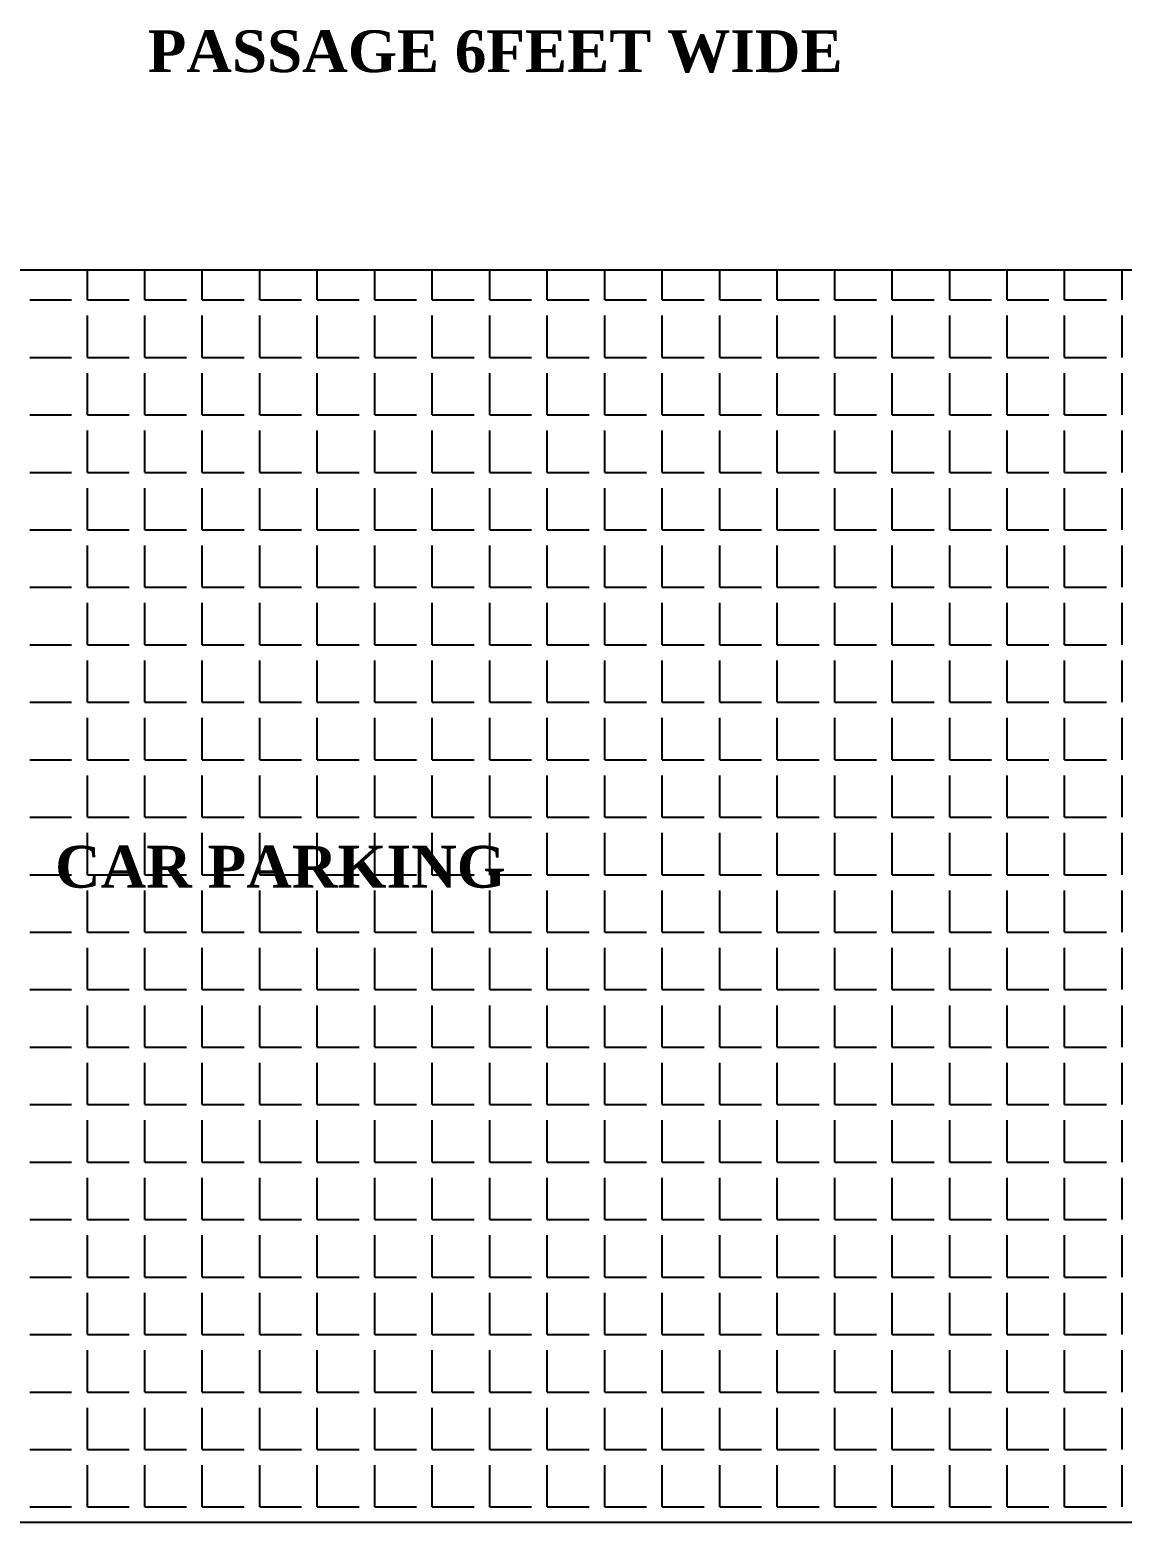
# Model space of a CAD drawing. Header units: inches. Extents: x -28656.4 to -28618.8, y 6618.7 to 6635.3.
# Drawn here: x -28629.42 to -28624.2, y 6619.18 to 6626.32 of the extents above; entities that cross this region are included whole.
import ezdxf

# ---------------------------------------------------------------- set-up
doc = ezdxf.new("R2010")
doc.units = ezdxf.units.IN
doc.header["$MEASUREMENT"] = 0
doc.layers.add('freecads.com', color=7, linetype='Continuous')
doc.styles.add('MtXpl_Times_New_Roma', font='timesbd.ttf')

msp = doc.modelspace()

# ---------------------------------------------------------------- linework, layer by layer
at = {"layer": 'freecads.com'}
for p, q in [((-28635.5587, 6625.1691), (-28620.7809, 6625.1691)), ((-28635.5587, 6619.1774), (-28618.9987, 6619.1774))]:
    msp.add_line(p, q, dxfattribs=at)
at = {"layer": 'freecads.com', "linetype": 'Continuous'}
for p, q in [((-28629.15, 6625.025), (-28629.15, 6625.1691)), ((-28628.875, 6625.025), (-28628.875, 6625.1691)), ((-28628.6, 6625.025), (-28628.6, 6625.1691)), ((-28628.325, 6625.025), (-28628.325, 6625.1691)), ((-28628.05, 6625.025), (-28628.05, 6625.1691)), ((-28627.775, 6625.025), (-28627.775, 6625.1691)), ((-28627.5, 6625.025), (-28627.5, 6625.1691)), ((-28627.225, 6625.025), (-28627.225, 6625.1691)), ((-28626.95, 6625.025), (-28626.95, 6625.1691)), ((-28626.675, 6625.025), (-28626.675, 6625.1691)), ((-28626.4, 6625.025), (-28626.4, 6625.1691)), ((-28626.125, 6625.025), (-28626.125, 6625.1691)), ((-28625.85, 6625.025), (-28625.85, 6625.1691)), ((-28625.575, 6625.025), (-28625.575, 6625.1691)), ((-28625.3, 6625.025), (-28625.3, 6625.1691)), ((-28625.025, 6625.025), (-28625.025, 6625.1691)), ((-28624.75, 6625.025), (-28624.75, 6625.1691)), ((-28624.475, 6625.025), (-28624.475, 6625.1691)), ((-28624.2, 6625.025), (-28624.2, 6625.1691)), ((-28629.425, 6625.025), (-28629.225, 6625.025)), ((-28629.15, 6625.025), (-28628.95, 6625.025)), ((-28628.875, 6625.025), (-28628.675, 6625.025)), ((-28628.6, 6625.025), (-28628.4, 6625.025)), ((-28628.325, 6625.025), (-28628.125, 6625.025)), ((-28628.05, 6625.025), (-28627.85, 6625.025)), ((-28627.775, 6625.025), (-28627.575, 6625.025)), ((-28627.5, 6625.025), (-28627.3, 6625.025)), ((-28627.225, 6625.025), (-28627.025, 6625.025)), ((-28626.95, 6625.025), (-28626.75, 6625.025)), ((-28626.675, 6625.025), (-28626.475, 6625.025)), ((-28626.4, 6625.025), (-28626.2, 6625.025)), ((-28626.125, 6625.025), (-28625.925, 6625.025)), ((-28625.85, 6625.025), (-28625.65, 6625.025)), ((-28625.575, 6625.025), (-28625.375, 6625.025)), ((-28625.3, 6625.025), (-28625.1, 6625.025)), ((-28625.025, 6625.025), (-28624.825, 6625.025)), ((-28624.75, 6625.025), (-28624.55, 6625.025)), ((-28624.475, 6625.025), (-28624.275, 6625.025)), ((-28629.15, 6624.75), (-28629.15, 6624.95)), ((-28628.875, 6624.75), (-28628.875, 6624.95)), ((-28628.6, 6624.75), (-28628.6, 6624.95)), ((-28628.325, 6624.75), (-28628.325, 6624.95)), ((-28628.05, 6624.75), (-28628.05, 6624.95)), ((-28627.775, 6624.75), (-28627.775, 6624.95)), ((-28627.5, 6624.75), (-28627.5, 6624.95)), ((-28627.225, 6624.75), (-28627.225, 6624.95)), ((-28626.95, 6624.75), (-28626.95, 6624.95)), ((-28626.675, 6624.75), (-28626.675, 6624.95)), ((-28626.4, 6624.75), (-28626.4, 6624.95)), ((-28626.125, 6624.75), (-28626.125, 6624.95)), ((-28625.85, 6624.75), (-28625.85, 6624.95)), ((-28625.575, 6624.75), (-28625.575, 6624.95)), ((-28625.3, 6624.75), (-28625.3, 6624.95)), ((-28625.025, 6624.75), (-28625.025, 6624.95)), ((-28624.75, 6624.75), (-28624.75, 6624.95)), ((-28624.475, 6624.75), (-28624.475, 6624.95)), ((-28624.2, 6624.75), (-28624.2, 6624.95)), ((-28629.425, 6624.75), (-28629.225, 6624.75)), ((-28629.15, 6624.75), (-28628.95, 6624.75)), ((-28628.875, 6624.75), (-28628.675, 6624.75)), ((-28628.6, 6624.75), (-28628.4, 6624.75)), ((-28628.325, 6624.75), (-28628.125, 6624.75)), ((-28628.05, 6624.75), (-28627.85, 6624.75)), ((-28627.775, 6624.75), (-28627.575, 6624.75)), ((-28627.5, 6624.75), (-28627.3, 6624.75)), ((-28627.225, 6624.75), (-28627.025, 6624.75)), ((-28626.95, 6624.75), (-28626.75, 6624.75)), ((-28626.675, 6624.75), (-28626.475, 6624.75)), ((-28626.4, 6624.75), (-28626.2, 6624.75)), ((-28626.125, 6624.75), (-28625.925, 6624.75)), ((-28625.85, 6624.75), (-28625.65, 6624.75)), ((-28625.575, 6624.75), (-28625.375, 6624.75)), ((-28625.3, 6624.75), (-28625.1, 6624.75)), ((-28625.025, 6624.75), (-28624.825, 6624.75)), ((-28624.75, 6624.75), (-28624.55, 6624.75)), ((-28624.475, 6624.75), (-28624.275, 6624.75)), ((-28629.15, 6624.475), (-28629.15, 6624.675)), ((-28628.875, 6624.475), (-28628.875, 6624.675)), ((-28628.6, 6624.475), (-28628.6, 6624.675)), ((-28628.325, 6624.475), (-28628.325, 6624.675)), ((-28628.05, 6624.475), (-28628.05, 6624.675)), ((-28627.775, 6624.475), (-28627.775, 6624.675)), ((-28627.5, 6624.475), (-28627.5, 6624.675)), ((-28627.225, 6624.475), (-28627.225, 6624.675)), ((-28626.95, 6624.475), (-28626.95, 6624.675)), ((-28626.675, 6624.475), (-28626.675, 6624.675)), ((-28626.4, 6624.475), (-28626.4, 6624.675)), ((-28626.125, 6624.475), (-28626.125, 6624.675)), ((-28625.85, 6624.475), (-28625.85, 6624.675)), ((-28625.575, 6624.475), (-28625.575, 6624.675)), ((-28625.3, 6624.475), (-28625.3, 6624.675)), ((-28625.025, 6624.475), (-28625.025, 6624.675)), ((-28624.75, 6624.475), (-28624.75, 6624.675)), ((-28624.475, 6624.475), (-28624.475, 6624.675)), ((-28624.2, 6624.475), (-28624.2, 6624.675)), ((-28629.425, 6624.475), (-28629.225, 6624.475)), ((-28629.15, 6624.475), (-28628.95, 6624.475)), ((-28628.875, 6624.475), (-28628.675, 6624.475)), ((-28628.6, 6624.475), (-28628.4, 6624.475)), ((-28628.325, 6624.475), (-28628.125, 6624.475)), ((-28628.05, 6624.475), (-28627.85, 6624.475)), ((-28627.775, 6624.475), (-28627.575, 6624.475)), ((-28627.5, 6624.475), (-28627.3, 6624.475)), ((-28627.225, 6624.475), (-28627.025, 6624.475)), ((-28626.95, 6624.475), (-28626.75, 6624.475)), ((-28626.675, 6624.475), (-28626.475, 6624.475)), ((-28626.4, 6624.475), (-28626.2, 6624.475)), ((-28626.125, 6624.475), (-28625.925, 6624.475)), ((-28625.85, 6624.475), (-28625.65, 6624.475)), ((-28625.575, 6624.475), (-28625.375, 6624.475)), ((-28625.3, 6624.475), (-28625.1, 6624.475)), ((-28625.025, 6624.475), (-28624.825, 6624.475)), ((-28624.75, 6624.475), (-28624.55, 6624.475)), ((-28624.475, 6624.475), (-28624.275, 6624.475)), ((-28629.15, 6624.2), (-28629.15, 6624.4)), ((-28628.875, 6624.2), (-28628.875, 6624.4)), ((-28628.6, 6624.2), (-28628.6, 6624.4)), ((-28628.325, 6624.2), (-28628.325, 6624.4)), ((-28628.05, 6624.2), (-28628.05, 6624.4)), ((-28627.775, 6624.2), (-28627.775, 6624.4)), ((-28627.5, 6624.2), (-28627.5, 6624.4)), ((-28627.225, 6624.2), (-28627.225, 6624.4)), ((-28626.95, 6624.2), (-28626.95, 6624.4)), ((-28626.675, 6624.2), (-28626.675, 6624.4)), ((-28626.4, 6624.2), (-28626.4, 6624.4)), ((-28626.125, 6624.2), (-28626.125, 6624.4)), ((-28625.85, 6624.2), (-28625.85, 6624.4)), ((-28625.575, 6624.2), (-28625.575, 6624.4)), ((-28625.3, 6624.2), (-28625.3, 6624.4)), ((-28625.025, 6624.2), (-28625.025, 6624.4)), ((-28624.75, 6624.2), (-28624.75, 6624.4)), ((-28624.475, 6624.2), (-28624.475, 6624.4)), ((-28624.2, 6624.2), (-28624.2, 6624.4)), ((-28629.425, 6624.2), (-28629.225, 6624.2)), ((-28629.15, 6624.2), (-28628.95, 6624.2)), ((-28628.875, 6624.2), (-28628.675, 6624.2)), ((-28628.6, 6624.2), (-28628.4, 6624.2)), ((-28628.325, 6624.2), (-28628.125, 6624.2)), ((-28628.05, 6624.2), (-28627.85, 6624.2)), ((-28627.775, 6624.2), (-28627.575, 6624.2)), ((-28627.5, 6624.2), (-28627.3, 6624.2)), ((-28627.225, 6624.2), (-28627.025, 6624.2)), ((-28626.95, 6624.2), (-28626.75, 6624.2)), ((-28626.675, 6624.2), (-28626.475, 6624.2)), ((-28626.4, 6624.2), (-28626.2, 6624.2)), ((-28626.125, 6624.2), (-28625.925, 6624.2)), ((-28625.85, 6624.2), (-28625.65, 6624.2)), ((-28625.575, 6624.2), (-28625.375, 6624.2)), ((-28625.3, 6624.2), (-28625.1, 6624.2)), ((-28625.025, 6624.2), (-28624.825, 6624.2)), ((-28624.75, 6624.2), (-28624.55, 6624.2)), ((-28624.475, 6624.2), (-28624.275, 6624.2)), ((-28629.15, 6623.925), (-28629.15, 6624.125)), ((-28628.875, 6623.925), (-28628.875, 6624.125)), ((-28628.6, 6623.925), (-28628.6, 6624.125)), ((-28628.325, 6623.925), (-28628.325, 6624.125)), ((-28628.05, 6623.925), (-28628.05, 6624.125)), ((-28627.775, 6623.925), (-28627.775, 6624.125)), ((-28627.5, 6623.925), (-28627.5, 6624.125)), ((-28627.225, 6623.925), (-28627.225, 6624.125)), ((-28626.95, 6623.925), (-28626.95, 6624.125)), ((-28626.675, 6623.925), (-28626.675, 6624.125)), ((-28626.4, 6623.925), (-28626.4, 6624.125)), ((-28626.125, 6623.925), (-28626.125, 6624.125)), ((-28625.85, 6623.925), (-28625.85, 6624.125)), ((-28625.575, 6623.925), (-28625.575, 6624.125)), ((-28625.3, 6623.925), (-28625.3, 6624.125)), ((-28625.025, 6623.925), (-28625.025, 6624.125)), ((-28624.75, 6623.925), (-28624.75, 6624.125)), ((-28624.475, 6623.925), (-28624.475, 6624.125)), ((-28624.2, 6623.925), (-28624.2, 6624.125)), ((-28629.425, 6623.925), (-28629.225, 6623.925)), ((-28629.15, 6623.925), (-28628.95, 6623.925)), ((-28628.875, 6623.925), (-28628.675, 6623.925)), ((-28628.6, 6623.925), (-28628.4, 6623.925)), ((-28628.325, 6623.925), (-28628.125, 6623.925)), ((-28628.05, 6623.925), (-28627.85, 6623.925)), ((-28627.775, 6623.925), (-28627.575, 6623.925)), ((-28627.5, 6623.925), (-28627.3, 6623.925)), ((-28627.225, 6623.925), (-28627.025, 6623.925)), ((-28626.95, 6623.925), (-28626.75, 6623.925)), ((-28626.675, 6623.925), (-28626.475, 6623.925)), ((-28626.4, 6623.925), (-28626.2, 6623.925)), ((-28626.125, 6623.925), (-28625.925, 6623.925)), ((-28625.85, 6623.925), (-28625.65, 6623.925)), ((-28625.575, 6623.925), (-28625.375, 6623.925)), ((-28625.3, 6623.925), (-28625.1, 6623.925)), ((-28625.025, 6623.925), (-28624.825, 6623.925)), ((-28624.75, 6623.925), (-28624.55, 6623.925)), ((-28624.475, 6623.925), (-28624.275, 6623.925)), ((-28629.15, 6623.65), (-28629.15, 6623.85)), ((-28628.875, 6623.65), (-28628.875, 6623.85)), ((-28628.6, 6623.65), (-28628.6, 6623.85)), ((-28628.325, 6623.65), (-28628.325, 6623.85)), ((-28628.05, 6623.65), (-28628.05, 6623.85)), ((-28627.775, 6623.65), (-28627.775, 6623.85)), ((-28627.5, 6623.65), (-28627.5, 6623.85)), ((-28627.225, 6623.65), (-28627.225, 6623.85)), ((-28626.95, 6623.65), (-28626.95, 6623.85)), ((-28626.675, 6623.65), (-28626.675, 6623.85)), ((-28626.4, 6623.65), (-28626.4, 6623.85)), ((-28626.125, 6623.65), (-28626.125, 6623.85)), ((-28625.85, 6623.65), (-28625.85, 6623.85)), ((-28625.575, 6623.65), (-28625.575, 6623.85)), ((-28625.3, 6623.65), (-28625.3, 6623.85)), ((-28625.025, 6623.65), (-28625.025, 6623.85)), ((-28624.75, 6623.65), (-28624.75, 6623.85)), ((-28624.475, 6623.65), (-28624.475, 6623.85)), ((-28624.2, 6623.65), (-28624.2, 6623.85)), ((-28629.425, 6623.65), (-28629.225, 6623.65)), ((-28629.15, 6623.65), (-28628.95, 6623.65)), ((-28628.875, 6623.65), (-28628.675, 6623.65)), ((-28628.6, 6623.65), (-28628.4, 6623.65)), ((-28628.325, 6623.65), (-28628.125, 6623.65)), ((-28628.05, 6623.65), (-28627.85, 6623.65)), ((-28627.775, 6623.65), (-28627.575, 6623.65)), ((-28627.5, 6623.65), (-28627.3, 6623.65)), ((-28627.225, 6623.65), (-28627.025, 6623.65)), ((-28626.95, 6623.65), (-28626.75, 6623.65)), ((-28626.675, 6623.65), (-28626.475, 6623.65)), ((-28626.4, 6623.65), (-28626.2, 6623.65)), ((-28626.125, 6623.65), (-28625.925, 6623.65)), ((-28625.85, 6623.65), (-28625.65, 6623.65)), ((-28625.575, 6623.65), (-28625.375, 6623.65)), ((-28625.3, 6623.65), (-28625.1, 6623.65)), ((-28625.025, 6623.65), (-28624.825, 6623.65)), ((-28624.75, 6623.65), (-28624.55, 6623.65)), ((-28624.475, 6623.65), (-28624.275, 6623.65)), ((-28629.15, 6623.375), (-28629.15, 6623.575)), ((-28628.875, 6623.375), (-28628.875, 6623.575)), ((-28628.6, 6623.375), (-28628.6, 6623.575)), ((-28628.325, 6623.375), (-28628.325, 6623.575)), ((-28628.05, 6623.375), (-28628.05, 6623.575)), ((-28627.775, 6623.375), (-28627.775, 6623.575)), ((-28627.5, 6623.375), (-28627.5, 6623.575)), ((-28627.225, 6623.375), (-28627.225, 6623.575)), ((-28626.95, 6623.375), (-28626.95, 6623.575)), ((-28626.675, 6623.375), (-28626.675, 6623.575)), ((-28626.4, 6623.375), (-28626.4, 6623.575)), ((-28626.125, 6623.375), (-28626.125, 6623.575)), ((-28625.85, 6623.375), (-28625.85, 6623.575)), ((-28625.575, 6623.375), (-28625.575, 6623.575)), ((-28625.3, 6623.375), (-28625.3, 6623.575)), ((-28625.025, 6623.375), (-28625.025, 6623.575)), ((-28624.75, 6623.375), (-28624.75, 6623.575)), ((-28624.475, 6623.375), (-28624.475, 6623.575)), ((-28624.2, 6623.375), (-28624.2, 6623.575)), ((-28629.425, 6623.375), (-28629.225, 6623.375)), ((-28629.15, 6623.375), (-28628.95, 6623.375)), ((-28628.875, 6623.375), (-28628.675, 6623.375)), ((-28628.6, 6623.375), (-28628.4, 6623.375)), ((-28628.325, 6623.375), (-28628.125, 6623.375)), ((-28628.05, 6623.375), (-28627.85, 6623.375)), ((-28627.775, 6623.375), (-28627.575, 6623.375)), ((-28627.5, 6623.375), (-28627.3, 6623.375)), ((-28627.225, 6623.375), (-28627.025, 6623.375)), ((-28626.95, 6623.375), (-28626.75, 6623.375)), ((-28626.675, 6623.375), (-28626.475, 6623.375)), ((-28626.4, 6623.375), (-28626.2, 6623.375)), ((-28626.125, 6623.375), (-28625.925, 6623.375)), ((-28625.85, 6623.375), (-28625.65, 6623.375)), ((-28625.575, 6623.375), (-28625.375, 6623.375)), ((-28625.3, 6623.375), (-28625.1, 6623.375)), ((-28625.025, 6623.375), (-28624.825, 6623.375)), ((-28624.75, 6623.375), (-28624.55, 6623.375)), ((-28624.475, 6623.375), (-28624.275, 6623.375)), ((-28629.15, 6623.1), (-28629.15, 6623.3)), ((-28628.875, 6623.1), (-28628.875, 6623.3)), ((-28628.6, 6623.1), (-28628.6, 6623.3)), ((-28628.325, 6623.1), (-28628.325, 6623.3)), ((-28628.05, 6623.1), (-28628.05, 6623.3)), ((-28627.775, 6623.1), (-28627.775, 6623.3)), ((-28627.5, 6623.1), (-28627.5, 6623.3)), ((-28627.225, 6623.1), (-28627.225, 6623.3)), ((-28626.95, 6623.1), (-28626.95, 6623.3)), ((-28626.675, 6623.1), (-28626.675, 6623.3)), ((-28626.4, 6623.1), (-28626.4, 6623.3)), ((-28626.125, 6623.1), (-28626.125, 6623.3)), ((-28625.85, 6623.1), (-28625.85, 6623.3)), ((-28625.575, 6623.1), (-28625.575, 6623.3)), ((-28625.3, 6623.1), (-28625.3, 6623.3)), ((-28625.025, 6623.1), (-28625.025, 6623.3)), ((-28624.75, 6623.1), (-28624.75, 6623.3)), ((-28624.475, 6623.1), (-28624.475, 6623.3)), ((-28624.2, 6623.1), (-28624.2, 6623.3)), ((-28629.425, 6623.1), (-28629.225, 6623.1)), ((-28629.15, 6623.1), (-28628.95, 6623.1)), ((-28628.875, 6623.1), (-28628.675, 6623.1)), ((-28628.6, 6623.1), (-28628.4, 6623.1)), ((-28628.325, 6623.1), (-28628.125, 6623.1)), ((-28628.05, 6623.1), (-28627.85, 6623.1)), ((-28627.775, 6623.1), (-28627.575, 6623.1)), ((-28627.5, 6623.1), (-28627.3, 6623.1)), ((-28627.225, 6623.1), (-28627.025, 6623.1)), ((-28626.95, 6623.1), (-28626.75, 6623.1)), ((-28626.675, 6623.1), (-28626.475, 6623.1)), ((-28626.4, 6623.1), (-28626.2, 6623.1)), ((-28626.125, 6623.1), (-28625.925, 6623.1)), ((-28625.85, 6623.1), (-28625.65, 6623.1)), ((-28625.575, 6623.1), (-28625.375, 6623.1)), ((-28625.3, 6623.1), (-28625.1, 6623.1)), ((-28625.025, 6623.1), (-28624.825, 6623.1)), ((-28624.75, 6623.1), (-28624.55, 6623.1)), ((-28624.475, 6623.1), (-28624.275, 6623.1)), ((-28629.15, 6622.825), (-28629.15, 6623.025)), ((-28628.875, 6622.825), (-28628.875, 6623.025)), ((-28628.6, 6622.825), (-28628.6, 6623.025)), ((-28628.325, 6622.825), (-28628.325, 6623.025)), ((-28628.05, 6622.825), (-28628.05, 6623.025)), ((-28627.775, 6622.825), (-28627.775, 6623.025)), ((-28627.5, 6622.825), (-28627.5, 6623.025)), ((-28627.225, 6622.825), (-28627.225, 6623.025)), ((-28626.95, 6622.825), (-28626.95, 6623.025)), ((-28626.675, 6622.825), (-28626.675, 6623.025)), ((-28626.4, 6622.825), (-28626.4, 6623.025)), ((-28626.125, 6622.825), (-28626.125, 6623.025)), ((-28625.85, 6622.825), (-28625.85, 6623.025)), ((-28625.575, 6622.825), (-28625.575, 6623.025)), ((-28625.3, 6622.825), (-28625.3, 6623.025)), ((-28625.025, 6622.825), (-28625.025, 6623.025)), ((-28624.75, 6622.825), (-28624.75, 6623.025)), ((-28624.475, 6622.825), (-28624.475, 6623.025)), ((-28624.2, 6622.825), (-28624.2, 6623.025)), ((-28629.425, 6622.825), (-28629.225, 6622.825)), ((-28629.15, 6622.825), (-28628.95, 6622.825)), ((-28628.875, 6622.825), (-28628.675, 6622.825)), ((-28628.6, 6622.825), (-28628.4, 6622.825)), ((-28628.325, 6622.825), (-28628.125, 6622.825)), ((-28628.05, 6622.825), (-28627.85, 6622.825)), ((-28627.775, 6622.825), (-28627.575, 6622.825)), ((-28627.5, 6622.825), (-28627.3, 6622.825)), ((-28627.225, 6622.825), (-28627.025, 6622.825)), ((-28626.95, 6622.825), (-28626.75, 6622.825)), ((-28626.675, 6622.825), (-28626.475, 6622.825)), ((-28626.4, 6622.825), (-28626.2, 6622.825)), ((-28626.125, 6622.825), (-28625.925, 6622.825)), ((-28625.85, 6622.825), (-28625.65, 6622.825)), ((-28625.575, 6622.825), (-28625.375, 6622.825)), ((-28625.3, 6622.825), (-28625.1, 6622.825)), ((-28625.025, 6622.825), (-28624.825, 6622.825)), ((-28624.75, 6622.825), (-28624.55, 6622.825)), ((-28624.475, 6622.825), (-28624.275, 6622.825)), ((-28629.15, 6622.55), (-28629.15, 6622.75)), ((-28628.875, 6622.55), (-28628.875, 6622.75)), ((-28628.6, 6622.55), (-28628.6, 6622.75)), ((-28628.325, 6622.55), (-28628.325, 6622.75)), ((-28628.05, 6622.55), (-28628.05, 6622.75)), ((-28627.775, 6622.55), (-28627.775, 6622.75)), ((-28627.5, 6622.55), (-28627.5, 6622.75)), ((-28627.225, 6622.55), (-28627.225, 6622.75)), ((-28626.95, 6622.55), (-28626.95, 6622.75)), ((-28626.675, 6622.55), (-28626.675, 6622.75)), ((-28626.4, 6622.55), (-28626.4, 6622.75)), ((-28626.125, 6622.55), (-28626.125, 6622.75)), ((-28625.85, 6622.55), (-28625.85, 6622.75)), ((-28625.575, 6622.55), (-28625.575, 6622.75)), ((-28625.3, 6622.55), (-28625.3, 6622.75)), ((-28625.025, 6622.55), (-28625.025, 6622.75)), ((-28624.75, 6622.55), (-28624.75, 6622.75)), ((-28624.475, 6622.55), (-28624.475, 6622.75)), ((-28624.2, 6622.55), (-28624.2, 6622.75)), ((-28629.425, 6622.55), (-28629.225, 6622.55)), ((-28629.15, 6622.55), (-28628.95, 6622.55)), ((-28628.875, 6622.55), (-28628.675, 6622.55)), ((-28628.6, 6622.55), (-28628.4, 6622.55)), ((-28628.325, 6622.55), (-28628.125, 6622.55)), ((-28628.05, 6622.55), (-28627.85, 6622.55)), ((-28627.775, 6622.55), (-28627.575, 6622.55)), ((-28627.5, 6622.55), (-28627.3, 6622.55)), ((-28627.225, 6622.55), (-28627.025, 6622.55)), ((-28626.95, 6622.55), (-28626.75, 6622.55)), ((-28626.675, 6622.55), (-28626.475, 6622.55)), ((-28626.4, 6622.55), (-28626.2, 6622.55)), ((-28626.125, 6622.55), (-28625.925, 6622.55)), ((-28625.85, 6622.55), (-28625.65, 6622.55)), ((-28625.575, 6622.55), (-28625.375, 6622.55)), ((-28625.3, 6622.55), (-28625.1, 6622.55)), ((-28625.025, 6622.55), (-28624.825, 6622.55)), ((-28624.75, 6622.55), (-28624.55, 6622.55)), ((-28624.475, 6622.55), (-28624.275, 6622.55)), ((-28629.15, 6622.275), (-28629.15, 6622.475)), ((-28628.875, 6622.275), (-28628.875, 6622.475)), ((-28628.6, 6622.275), (-28628.6, 6622.475)), ((-28628.325, 6622.275), (-28628.325, 6622.475)), ((-28628.05, 6622.275), (-28628.05, 6622.475)), ((-28627.775, 6622.275), (-28627.775, 6622.475)), ((-28627.5, 6622.275), (-28627.5, 6622.475)), ((-28627.225, 6622.275), (-28627.225, 6622.475)), ((-28626.95, 6622.275), (-28626.95, 6622.475)), ((-28626.675, 6622.275), (-28626.675, 6622.475)), ((-28626.4, 6622.275), (-28626.4, 6622.475)), ((-28626.125, 6622.275), (-28626.125, 6622.475)), ((-28625.85, 6622.275), (-28625.85, 6622.475)), ((-28625.575, 6622.275), (-28625.575, 6622.475)), ((-28625.3, 6622.275), (-28625.3, 6622.475)), ((-28625.025, 6622.275), (-28625.025, 6622.475)), ((-28624.75, 6622.275), (-28624.75, 6622.475)), ((-28624.475, 6622.275), (-28624.475, 6622.475)), ((-28624.2, 6622.275), (-28624.2, 6622.475)), ((-28629.425, 6622.275), (-28629.225, 6622.275)), ((-28629.15, 6622.275), (-28628.95, 6622.275)), ((-28628.875, 6622.275), (-28628.675, 6622.275)), ((-28628.6, 6622.275), (-28628.4, 6622.275)), ((-28628.325, 6622.275), (-28628.125, 6622.275)), ((-28628.05, 6622.275), (-28627.85, 6622.275)), ((-28627.775, 6622.275), (-28627.575, 6622.275)), ((-28627.5, 6622.275), (-28627.3, 6622.275)), ((-28627.225, 6622.275), (-28627.025, 6622.275)), ((-28626.95, 6622.275), (-28626.75, 6622.275)), ((-28626.675, 6622.275), (-28626.475, 6622.275)), ((-28626.4, 6622.275), (-28626.2, 6622.275)), ((-28626.125, 6622.275), (-28625.925, 6622.275)), ((-28625.85, 6622.275), (-28625.65, 6622.275)), ((-28625.575, 6622.275), (-28625.375, 6622.275)), ((-28625.3, 6622.275), (-28625.1, 6622.275)), ((-28625.025, 6622.275), (-28624.825, 6622.275)), ((-28624.75, 6622.275), (-28624.55, 6622.275)), ((-28624.475, 6622.275), (-28624.275, 6622.275)), ((-28629.15, 6622), (-28629.15, 6622.2)), ((-28628.875, 6622), (-28628.875, 6622.2)), ((-28628.6, 6622), (-28628.6, 6622.2)), ((-28628.325, 6622), (-28628.325, 6622.2)), ((-28628.05, 6622), (-28628.05, 6622.2)), ((-28627.775, 6622), (-28627.775, 6622.2)), ((-28627.5, 6622), (-28627.5, 6622.2)), ((-28627.225, 6622), (-28627.225, 6622.2)), ((-28626.95, 6622), (-28626.95, 6622.2)), ((-28626.675, 6622), (-28626.675, 6622.2)), ((-28626.4, 6622), (-28626.4, 6622.2)), ((-28626.125, 6622), (-28626.125, 6622.2)), ((-28625.85, 6622), (-28625.85, 6622.2)), ((-28625.575, 6622), (-28625.575, 6622.2)), ((-28625.3, 6622), (-28625.3, 6622.2)), ((-28625.025, 6622), (-28625.025, 6622.2)), ((-28624.75, 6622), (-28624.75, 6622.2)), ((-28624.475, 6622), (-28624.475, 6622.2)), ((-28624.2, 6622), (-28624.2, 6622.2)), ((-28629.425, 6622), (-28629.225, 6622)), ((-28629.15, 6622), (-28628.95, 6622)), ((-28628.875, 6622), (-28628.675, 6622)), ((-28628.6, 6622), (-28628.4, 6622)), ((-28628.325, 6622), (-28628.125, 6622)), ((-28628.05, 6622), (-28627.85, 6622)), ((-28627.775, 6622), (-28627.575, 6622)), ((-28627.5, 6622), (-28627.3, 6622)), ((-28627.225, 6622), (-28627.025, 6622)), ((-28626.95, 6622), (-28626.75, 6622)), ((-28626.675, 6622), (-28626.475, 6622)), ((-28626.4, 6622), (-28626.2, 6622)), ((-28626.125, 6622), (-28625.925, 6622)), ((-28625.85, 6622), (-28625.65, 6622)), ((-28625.575, 6622), (-28625.375, 6622)), ((-28625.3, 6622), (-28625.1, 6622)), ((-28625.025, 6622), (-28624.825, 6622)), ((-28624.75, 6622), (-28624.55, 6622)), ((-28624.475, 6622), (-28624.275, 6622)), ((-28629.15, 6621.725), (-28629.15, 6621.925)), ((-28628.875, 6621.725), (-28628.875, 6621.925)), ((-28628.6, 6621.725), (-28628.6, 6621.925)), ((-28628.325, 6621.725), (-28628.325, 6621.925)), ((-28628.05, 6621.725), (-28628.05, 6621.925)), ((-28627.775, 6621.725), (-28627.775, 6621.925)), ((-28627.5, 6621.725), (-28627.5, 6621.925)), ((-28627.225, 6621.725), (-28627.225, 6621.925)), ((-28626.95, 6621.725), (-28626.95, 6621.925)), ((-28626.675, 6621.725), (-28626.675, 6621.925)), ((-28626.4, 6621.725), (-28626.4, 6621.925)), ((-28626.125, 6621.725), (-28626.125, 6621.925)), ((-28625.85, 6621.725), (-28625.85, 6621.925)), ((-28625.575, 6621.725), (-28625.575, 6621.925)), ((-28625.3, 6621.725), (-28625.3, 6621.925)), ((-28625.025, 6621.725), (-28625.025, 6621.925)), ((-28624.75, 6621.725), (-28624.75, 6621.925)), ((-28624.475, 6621.725), (-28624.475, 6621.925)), ((-28624.2, 6621.725), (-28624.2, 6621.925)), ((-28629.425, 6621.725), (-28629.225, 6621.725)), ((-28629.15, 6621.725), (-28628.95, 6621.725)), ((-28628.875, 6621.725), (-28628.675, 6621.725)), ((-28628.6, 6621.725), (-28628.4, 6621.725)), ((-28628.325, 6621.725), (-28628.125, 6621.725)), ((-28628.05, 6621.725), (-28627.85, 6621.725)), ((-28627.775, 6621.725), (-28627.575, 6621.725)), ((-28627.5, 6621.725), (-28627.3, 6621.725)), ((-28627.225, 6621.725), (-28627.025, 6621.725)), ((-28626.95, 6621.725), (-28626.75, 6621.725)), ((-28626.675, 6621.725), (-28626.475, 6621.725)), ((-28626.4, 6621.725), (-28626.2, 6621.725)), ((-28626.125, 6621.725), (-28625.925, 6621.725)), ((-28625.85, 6621.725), (-28625.65, 6621.725)), ((-28625.575, 6621.725), (-28625.375, 6621.725)), ((-28625.3, 6621.725), (-28625.1, 6621.725)), ((-28625.025, 6621.725), (-28624.825, 6621.725)), ((-28624.75, 6621.725), (-28624.55, 6621.725)), ((-28624.475, 6621.725), (-28624.275, 6621.725)), ((-28629.15, 6621.45), (-28629.15, 6621.65)), ((-28628.875, 6621.45), (-28628.875, 6621.65)), ((-28628.6, 6621.45), (-28628.6, 6621.65)), ((-28628.325, 6621.45), (-28628.325, 6621.65)), ((-28628.05, 6621.45), (-28628.05, 6621.65)), ((-28627.775, 6621.45), (-28627.775, 6621.65)), ((-28627.5, 6621.45), (-28627.5, 6621.65)), ((-28627.225, 6621.45), (-28627.225, 6621.65)), ((-28626.95, 6621.45), (-28626.95, 6621.65)), ((-28626.675, 6621.45), (-28626.675, 6621.65)), ((-28626.4, 6621.45), (-28626.4, 6621.65)), ((-28626.125, 6621.45), (-28626.125, 6621.65)), ((-28625.85, 6621.45), (-28625.85, 6621.65)), ((-28625.575, 6621.45), (-28625.575, 6621.65)), ((-28625.3, 6621.45), (-28625.3, 6621.65)), ((-28625.025, 6621.45), (-28625.025, 6621.65)), ((-28624.75, 6621.45), (-28624.75, 6621.65)), ((-28624.475, 6621.45), (-28624.475, 6621.65)), ((-28624.2, 6621.45), (-28624.2, 6621.65)), ((-28629.425, 6621.45), (-28629.225, 6621.45)), ((-28629.15, 6621.45), (-28628.95, 6621.45)), ((-28628.875, 6621.45), (-28628.675, 6621.45)), ((-28628.6, 6621.45), (-28628.4, 6621.45)), ((-28628.325, 6621.45), (-28628.125, 6621.45)), ((-28628.05, 6621.45), (-28627.85, 6621.45)), ((-28627.775, 6621.45), (-28627.575, 6621.45)), ((-28627.5, 6621.45), (-28627.3, 6621.45)), ((-28627.225, 6621.45), (-28627.025, 6621.45)), ((-28626.95, 6621.45), (-28626.75, 6621.45)), ((-28626.675, 6621.45), (-28626.475, 6621.45)), ((-28626.4, 6621.45), (-28626.2, 6621.45)), ((-28626.125, 6621.45), (-28625.925, 6621.45)), ((-28625.85, 6621.45), (-28625.65, 6621.45)), ((-28625.575, 6621.45), (-28625.375, 6621.45)), ((-28625.3, 6621.45), (-28625.1, 6621.45)), ((-28625.025, 6621.45), (-28624.825, 6621.45)), ((-28624.75, 6621.45), (-28624.55, 6621.45)), ((-28624.475, 6621.45), (-28624.275, 6621.45)), ((-28629.15, 6621.175), (-28629.15, 6621.375)), ((-28628.875, 6621.175), (-28628.875, 6621.375)), ((-28628.6, 6621.175), (-28628.6, 6621.375)), ((-28628.325, 6621.175), (-28628.325, 6621.375)), ((-28628.05, 6621.175), (-28628.05, 6621.375)), ((-28627.775, 6621.175), (-28627.775, 6621.375)), ((-28627.5, 6621.175), (-28627.5, 6621.375)), ((-28627.225, 6621.175), (-28627.225, 6621.375)), ((-28626.95, 6621.175), (-28626.95, 6621.375)), ((-28626.675, 6621.175), (-28626.675, 6621.375)), ((-28626.4, 6621.175), (-28626.4, 6621.375)), ((-28626.125, 6621.175), (-28626.125, 6621.375)), ((-28625.85, 6621.175), (-28625.85, 6621.375)), ((-28625.575, 6621.175), (-28625.575, 6621.375)), ((-28625.3, 6621.175), (-28625.3, 6621.375)), ((-28625.025, 6621.175), (-28625.025, 6621.375)), ((-28624.75, 6621.175), (-28624.75, 6621.375)), ((-28624.475, 6621.175), (-28624.475, 6621.375)), ((-28624.2, 6621.175), (-28624.2, 6621.375)), ((-28629.425, 6621.175), (-28629.225, 6621.175)), ((-28629.15, 6621.175), (-28628.95, 6621.175)), ((-28628.875, 6621.175), (-28628.675, 6621.175)), ((-28628.6, 6621.175), (-28628.4, 6621.175)), ((-28628.325, 6621.175), (-28628.125, 6621.175)), ((-28628.05, 6621.175), (-28627.85, 6621.175)), ((-28627.775, 6621.175), (-28627.575, 6621.175)), ((-28627.5, 6621.175), (-28627.3, 6621.175)), ((-28627.225, 6621.175), (-28627.025, 6621.175)), ((-28626.95, 6621.175), (-28626.75, 6621.175)), ((-28626.675, 6621.175), (-28626.475, 6621.175)), ((-28626.4, 6621.175), (-28626.2, 6621.175)), ((-28626.125, 6621.175), (-28625.925, 6621.175)), ((-28625.85, 6621.175), (-28625.65, 6621.175)), ((-28625.575, 6621.175), (-28625.375, 6621.175)), ((-28625.3, 6621.175), (-28625.1, 6621.175)), ((-28625.025, 6621.175), (-28624.825, 6621.175)), ((-28624.75, 6621.175), (-28624.55, 6621.175)), ((-28624.475, 6621.175), (-28624.275, 6621.175)), ((-28629.15, 6620.9), (-28629.15, 6621.1)), ((-28628.875, 6620.9), (-28628.875, 6621.1)), ((-28628.6, 6620.9), (-28628.6, 6621.1)), ((-28628.325, 6620.9), (-28628.325, 6621.1)), ((-28628.05, 6620.9), (-28628.05, 6621.1)), ((-28627.775, 6620.9), (-28627.775, 6621.1)), ((-28627.5, 6620.9), (-28627.5, 6621.1)), ((-28627.225, 6620.9), (-28627.225, 6621.1)), ((-28626.95, 6620.9), (-28626.95, 6621.1)), ((-28626.675, 6620.9), (-28626.675, 6621.1)), ((-28626.4, 6620.9), (-28626.4, 6621.1)), ((-28626.125, 6620.9), (-28626.125, 6621.1)), ((-28625.85, 6620.9), (-28625.85, 6621.1)), ((-28625.575, 6620.9), (-28625.575, 6621.1)), ((-28625.3, 6620.9), (-28625.3, 6621.1)), ((-28625.025, 6620.9), (-28625.025, 6621.1)), ((-28624.75, 6620.9), (-28624.75, 6621.1)), ((-28624.475, 6620.9), (-28624.475, 6621.1)), ((-28624.2, 6620.9), (-28624.2, 6621.1)), ((-28629.425, 6620.9), (-28629.225, 6620.9)), ((-28629.15, 6620.9), (-28628.95, 6620.9)), ((-28628.875, 6620.9), (-28628.675, 6620.9)), ((-28628.6, 6620.9), (-28628.4, 6620.9)), ((-28628.325, 6620.9), (-28628.125, 6620.9)), ((-28628.05, 6620.9), (-28627.85, 6620.9)), ((-28627.775, 6620.9), (-28627.575, 6620.9)), ((-28627.5, 6620.9), (-28627.3, 6620.9)), ((-28627.225, 6620.9), (-28627.025, 6620.9)), ((-28626.95, 6620.9), (-28626.75, 6620.9)), ((-28626.675, 6620.9), (-28626.475, 6620.9)), ((-28626.4, 6620.9), (-28626.2, 6620.9)), ((-28626.125, 6620.9), (-28625.925, 6620.9)), ((-28625.85, 6620.9), (-28625.65, 6620.9)), ((-28625.575, 6620.9), (-28625.375, 6620.9)), ((-28625.3, 6620.9), (-28625.1, 6620.9)), ((-28625.025, 6620.9), (-28624.825, 6620.9)), ((-28624.75, 6620.9), (-28624.55, 6620.9)), ((-28624.475, 6620.9), (-28624.275, 6620.9)), ((-28629.15, 6620.625), (-28629.15, 6620.825)), ((-28628.875, 6620.625), (-28628.875, 6620.825)), ((-28628.6, 6620.625), (-28628.6, 6620.825)), ((-28628.325, 6620.625), (-28628.325, 6620.825)), ((-28628.05, 6620.625), (-28628.05, 6620.825)), ((-28627.775, 6620.625), (-28627.775, 6620.825)), ((-28627.5, 6620.625), (-28627.5, 6620.825)), ((-28627.225, 6620.625), (-28627.225, 6620.825)), ((-28626.95, 6620.625), (-28626.95, 6620.825)), ((-28626.675, 6620.625), (-28626.675, 6620.825)), ((-28626.4, 6620.625), (-28626.4, 6620.825)), ((-28626.125, 6620.625), (-28626.125, 6620.825)), ((-28625.85, 6620.625), (-28625.85, 6620.825)), ((-28625.575, 6620.625), (-28625.575, 6620.825)), ((-28625.3, 6620.625), (-28625.3, 6620.825)), ((-28625.025, 6620.625), (-28625.025, 6620.825)), ((-28624.75, 6620.625), (-28624.75, 6620.825)), ((-28624.475, 6620.625), (-28624.475, 6620.825)), ((-28624.2, 6620.625), (-28624.2, 6620.825)), ((-28629.425, 6620.625), (-28629.225, 6620.625)), ((-28629.15, 6620.625), (-28628.95, 6620.625)), ((-28628.875, 6620.625), (-28628.675, 6620.625)), ((-28628.6, 6620.625), (-28628.4, 6620.625)), ((-28628.325, 6620.625), (-28628.125, 6620.625)), ((-28628.05, 6620.625), (-28627.85, 6620.625)), ((-28627.775, 6620.625), (-28627.575, 6620.625)), ((-28627.5, 6620.625), (-28627.3, 6620.625)), ((-28627.225, 6620.625), (-28627.025, 6620.625)), ((-28626.95, 6620.625), (-28626.75, 6620.625)), ((-28626.675, 6620.625), (-28626.475, 6620.625)), ((-28626.4, 6620.625), (-28626.2, 6620.625)), ((-28626.125, 6620.625), (-28625.925, 6620.625)), ((-28625.85, 6620.625), (-28625.65, 6620.625)), ((-28625.575, 6620.625), (-28625.375, 6620.625)), ((-28625.3, 6620.625), (-28625.1, 6620.625)), ((-28625.025, 6620.625), (-28624.825, 6620.625)), ((-28624.75, 6620.625), (-28624.55, 6620.625)), ((-28624.475, 6620.625), (-28624.275, 6620.625)), ((-28629.15, 6620.35), (-28629.15, 6620.55)), ((-28628.875, 6620.35), (-28628.875, 6620.55)), ((-28628.6, 6620.35), (-28628.6, 6620.55)), ((-28628.325, 6620.35), (-28628.325, 6620.55)), ((-28628.05, 6620.35), (-28628.05, 6620.55)), ((-28627.775, 6620.35), (-28627.775, 6620.55)), ((-28627.5, 6620.35), (-28627.5, 6620.55)), ((-28627.225, 6620.35), (-28627.225, 6620.55)), ((-28626.95, 6620.35), (-28626.95, 6620.55)), ((-28626.675, 6620.35), (-28626.675, 6620.55)), ((-28626.4, 6620.35), (-28626.4, 6620.55)), ((-28626.125, 6620.35), (-28626.125, 6620.55)), ((-28625.85, 6620.35), (-28625.85, 6620.55)), ((-28625.575, 6620.35), (-28625.575, 6620.55)), ((-28625.3, 6620.35), (-28625.3, 6620.55)), ((-28625.025, 6620.35), (-28625.025, 6620.55)), ((-28624.75, 6620.35), (-28624.75, 6620.55)), ((-28624.475, 6620.35), (-28624.475, 6620.55)), ((-28624.2, 6620.35), (-28624.2, 6620.55)), ((-28629.425, 6620.35), (-28629.225, 6620.35)), ((-28629.15, 6620.35), (-28628.95, 6620.35)), ((-28628.875, 6620.35), (-28628.675, 6620.35)), ((-28628.6, 6620.35), (-28628.4, 6620.35)), ((-28628.325, 6620.35), (-28628.125, 6620.35)), ((-28628.05, 6620.35), (-28627.85, 6620.35)), ((-28627.775, 6620.35), (-28627.575, 6620.35)), ((-28627.5, 6620.35), (-28627.3, 6620.35)), ((-28627.225, 6620.35), (-28627.025, 6620.35)), ((-28626.95, 6620.35), (-28626.75, 6620.35)), ((-28626.675, 6620.35), (-28626.475, 6620.35)), ((-28626.4, 6620.35), (-28626.2, 6620.35)), ((-28626.125, 6620.35), (-28625.925, 6620.35)), ((-28625.85, 6620.35), (-28625.65, 6620.35)), ((-28625.575, 6620.35), (-28625.375, 6620.35)), ((-28625.3, 6620.35), (-28625.1, 6620.35)), ((-28625.025, 6620.35), (-28624.825, 6620.35)), ((-28624.75, 6620.35), (-28624.55, 6620.35)), ((-28624.475, 6620.35), (-28624.275, 6620.35)), ((-28629.15, 6620.075), (-28629.15, 6620.275)), ((-28628.875, 6620.075), (-28628.875, 6620.275)), ((-28628.6, 6620.075), (-28628.6, 6620.275)), ((-28628.325, 6620.075), (-28628.325, 6620.275)), ((-28628.05, 6620.075), (-28628.05, 6620.275)), ((-28627.775, 6620.075), (-28627.775, 6620.275)), ((-28627.5, 6620.075), (-28627.5, 6620.275)), ((-28627.225, 6620.075), (-28627.225, 6620.275)), ((-28626.95, 6620.075), (-28626.95, 6620.275)), ((-28626.675, 6620.075), (-28626.675, 6620.275)), ((-28626.4, 6620.075), (-28626.4, 6620.275)), ((-28626.125, 6620.075), (-28626.125, 6620.275)), ((-28625.85, 6620.075), (-28625.85, 6620.275)), ((-28625.575, 6620.075), (-28625.575, 6620.275)), ((-28625.3, 6620.075), (-28625.3, 6620.275)), ((-28625.025, 6620.075), (-28625.025, 6620.275)), ((-28624.75, 6620.075), (-28624.75, 6620.275)), ((-28624.475, 6620.075), (-28624.475, 6620.275)), ((-28624.2, 6620.075), (-28624.2, 6620.275)), ((-28629.425, 6620.075), (-28629.225, 6620.075)), ((-28629.15, 6620.075), (-28628.95, 6620.075)), ((-28628.875, 6620.075), (-28628.675, 6620.075)), ((-28628.6, 6620.075), (-28628.4, 6620.075)), ((-28628.325, 6620.075), (-28628.125, 6620.075)), ((-28628.05, 6620.075), (-28627.85, 6620.075)), ((-28627.775, 6620.075), (-28627.575, 6620.075)), ((-28627.5, 6620.075), (-28627.3, 6620.075)), ((-28627.225, 6620.075), (-28627.025, 6620.075)), ((-28626.95, 6620.075), (-28626.75, 6620.075)), ((-28626.675, 6620.075), (-28626.475, 6620.075)), ((-28626.4, 6620.075), (-28626.2, 6620.075)), ((-28626.125, 6620.075), (-28625.925, 6620.075)), ((-28625.85, 6620.075), (-28625.65, 6620.075)), ((-28625.575, 6620.075), (-28625.375, 6620.075)), ((-28625.3, 6620.075), (-28625.1, 6620.075)), ((-28625.025, 6620.075), (-28624.825, 6620.075)), ((-28624.75, 6620.075), (-28624.55, 6620.075)), ((-28624.475, 6620.075), (-28624.275, 6620.075)), ((-28629.15, 6619.8), (-28629.15, 6620)), ((-28628.875, 6619.8), (-28628.875, 6620)), ((-28628.6, 6619.8), (-28628.6, 6620)), ((-28628.325, 6619.8), (-28628.325, 6620)), ((-28628.05, 6619.8), (-28628.05, 6620)), ((-28627.775, 6619.8), (-28627.775, 6620)), ((-28627.5, 6619.8), (-28627.5, 6620)), ((-28627.225, 6619.8), (-28627.225, 6620)), ((-28626.95, 6619.8), (-28626.95, 6620)), ((-28626.675, 6619.8), (-28626.675, 6620)), ((-28626.4, 6619.8), (-28626.4, 6620)), ((-28626.125, 6619.8), (-28626.125, 6620)), ((-28625.85, 6619.8), (-28625.85, 6620)), ((-28625.575, 6619.8), (-28625.575, 6620)), ((-28625.3, 6619.8), (-28625.3, 6620)), ((-28625.025, 6619.8), (-28625.025, 6620)), ((-28624.75, 6619.8), (-28624.75, 6620)), ((-28624.475, 6619.8), (-28624.475, 6620)), ((-28624.2, 6619.8), (-28624.2, 6620)), ((-28629.425, 6619.8), (-28629.225, 6619.8)), ((-28629.15, 6619.8), (-28628.95, 6619.8)), ((-28628.875, 6619.8), (-28628.675, 6619.8)), ((-28628.6, 6619.8), (-28628.4, 6619.8)), ((-28628.325, 6619.8), (-28628.125, 6619.8)), ((-28628.05, 6619.8), (-28627.85, 6619.8)), ((-28627.775, 6619.8), (-28627.575, 6619.8)), ((-28627.5, 6619.8), (-28627.3, 6619.8)), ((-28627.225, 6619.8), (-28627.025, 6619.8)), ((-28626.95, 6619.8), (-28626.75, 6619.8)), ((-28626.675, 6619.8), (-28626.475, 6619.8)), ((-28626.4, 6619.8), (-28626.2, 6619.8)), ((-28626.125, 6619.8), (-28625.925, 6619.8)), ((-28625.85, 6619.8), (-28625.65, 6619.8)), ((-28625.575, 6619.8), (-28625.375, 6619.8)), ((-28625.3, 6619.8), (-28625.1, 6619.8)), ((-28625.025, 6619.8), (-28624.825, 6619.8)), ((-28624.75, 6619.8), (-28624.55, 6619.8)), ((-28624.475, 6619.8), (-28624.275, 6619.8)), ((-28629.15, 6619.525), (-28629.15, 6619.725)), ((-28628.875, 6619.525), (-28628.875, 6619.725)), ((-28628.6, 6619.525), (-28628.6, 6619.725)), ((-28628.325, 6619.525), (-28628.325, 6619.725)), ((-28628.05, 6619.525), (-28628.05, 6619.725)), ((-28627.775, 6619.525), (-28627.775, 6619.725)), ((-28627.5, 6619.525), (-28627.5, 6619.725)), ((-28627.225, 6619.525), (-28627.225, 6619.725)), ((-28626.95, 6619.525), (-28626.95, 6619.725)), ((-28626.675, 6619.525), (-28626.675, 6619.725)), ((-28626.4, 6619.525), (-28626.4, 6619.725)), ((-28626.125, 6619.525), (-28626.125, 6619.725)), ((-28625.85, 6619.525), (-28625.85, 6619.725)), ((-28625.575, 6619.525), (-28625.575, 6619.725)), ((-28625.3, 6619.525), (-28625.3, 6619.725)), ((-28625.025, 6619.525), (-28625.025, 6619.725)), ((-28624.75, 6619.525), (-28624.75, 6619.725)), ((-28624.475, 6619.525), (-28624.475, 6619.725)), ((-28624.2, 6619.525), (-28624.2, 6619.725)), ((-28629.425, 6619.525), (-28629.225, 6619.525)), ((-28629.15, 6619.525), (-28628.95, 6619.525)), ((-28628.875, 6619.525), (-28628.675, 6619.525)), ((-28628.6, 6619.525), (-28628.4, 6619.525)), ((-28628.325, 6619.525), (-28628.125, 6619.525)), ((-28628.05, 6619.525), (-28627.85, 6619.525)), ((-28627.775, 6619.525), (-28627.575, 6619.525)), ((-28627.5, 6619.525), (-28627.3, 6619.525)), ((-28627.225, 6619.525), (-28627.025, 6619.525)), ((-28626.95, 6619.525), (-28626.75, 6619.525)), ((-28626.675, 6619.525), (-28626.475, 6619.525)), ((-28626.4, 6619.525), (-28626.2, 6619.525)), ((-28626.125, 6619.525), (-28625.925, 6619.525)), ((-28625.85, 6619.525), (-28625.65, 6619.525)), ((-28625.575, 6619.525), (-28625.375, 6619.525)), ((-28625.3, 6619.525), (-28625.1, 6619.525)), ((-28625.025, 6619.525), (-28624.825, 6619.525)), ((-28624.75, 6619.525), (-28624.55, 6619.525)), ((-28624.475, 6619.525), (-28624.275, 6619.525)), ((-28629.15, 6619.25), (-28629.15, 6619.45)), ((-28628.875, 6619.25), (-28628.875, 6619.45)), ((-28628.6, 6619.25), (-28628.6, 6619.45)), ((-28628.325, 6619.25), (-28628.325, 6619.45)), ((-28628.05, 6619.25), (-28628.05, 6619.45)), ((-28627.775, 6619.25), (-28627.775, 6619.45)), ((-28627.5, 6619.25), (-28627.5, 6619.45)), ((-28627.225, 6619.25), (-28627.225, 6619.45)), ((-28626.95, 6619.25), (-28626.95, 6619.45)), ((-28626.675, 6619.25), (-28626.675, 6619.45)), ((-28626.4, 6619.25), (-28626.4, 6619.45)), ((-28626.125, 6619.25), (-28626.125, 6619.45)), ((-28625.85, 6619.25), (-28625.85, 6619.45)), ((-28625.575, 6619.25), (-28625.575, 6619.45)), ((-28625.3, 6619.25), (-28625.3, 6619.45)), ((-28625.025, 6619.25), (-28625.025, 6619.45)), ((-28624.75, 6619.25), (-28624.75, 6619.45)), ((-28624.475, 6619.25), (-28624.475, 6619.45)), ((-28624.2, 6619.25), (-28624.2, 6619.45)), ((-28629.425, 6619.25), (-28629.225, 6619.25)), ((-28629.15, 6619.25), (-28628.95, 6619.25)), ((-28628.875, 6619.25), (-28628.675, 6619.25)), ((-28628.6, 6619.25), (-28628.4, 6619.25)), ((-28628.325, 6619.25), (-28628.125, 6619.25)), ((-28628.05, 6619.25), (-28627.85, 6619.25)), ((-28627.775, 6619.25), (-28627.575, 6619.25)), ((-28627.5, 6619.25), (-28627.3, 6619.25)), ((-28627.225, 6619.25), (-28627.025, 6619.25)), ((-28626.95, 6619.25), (-28626.75, 6619.25)), ((-28626.675, 6619.25), (-28626.475, 6619.25)), ((-28626.4, 6619.25), (-28626.2, 6619.25)), ((-28626.125, 6619.25), (-28625.925, 6619.25)), ((-28625.85, 6619.25), (-28625.65, 6619.25)), ((-28625.575, 6619.25), (-28625.375, 6619.25)), ((-28625.3, 6619.25), (-28625.1, 6619.25)), ((-28625.025, 6619.25), (-28624.825, 6619.25)), ((-28624.75, 6619.25), (-28624.55, 6619.25)), ((-28624.475, 6619.25), (-28624.275, 6619.25))]:
    msp.add_line(p, q, dxfattribs=at)

# ---------------------------------------------------------------- texts
at = {"layer": 'freecads.com', "style": 'MtXpl_Times_New_Roma'}
for s, p in [('PASSAGE 6FEET WIDE', (-28628.8609, 6626.1148)), ('CAR PARKING', (-28629.3045, 6622.2132))]:
    msp.add_text(s, height=0.2, dxfattribs=at).set_placement(p)

doc.saveas('drawing.dxf')
